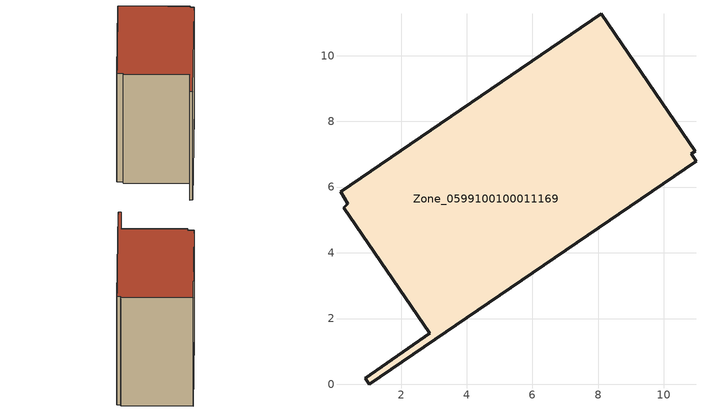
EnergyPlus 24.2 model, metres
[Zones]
Zone_0599100100011169
 floor ground (C_G): 8.09,11.27 10.95,7.09 10.84,7.01 10.98,6.79 1.04,0 0.91,0.18 2.87,1.55 0.25,5.38 0.39,5.5 0.16,5.86 z0
 wall outside (C_F): 2.87,1.55 0.91,0.18 1.04,0 10.98,6.79 10.84,7.01 10.95,7.09 8.09,11.27 0.16,5.86 0.39,5.5 0.25,5.38 2.87,1.55 z0:8.69
 roof outside (C_R): 8.09,11.27 0.16,5.86 0.39,5.5 0.25,5.38 2.87,1.55 0.91,0.18 1.04,0 10.98,6.79 10.84,7.01 10.95,7.09 z8.69
[BUILDING]
Pand.0599100100011169: North Axis=0; Terrain=City; Loads Convergence Tolerance Value=0.04; Temperature Convergence Tolerance Value=0.4; Solar Distribution=FullExterior; Maximum Number of Warmup Days=25; Minimum Number of Warmup Days=1
[Site:Location]
Rotterdam.The.Hague.AP_ZH_NLD Design_Conditions: Latitude=51.96; Longitude=4.45; Time Zone=1; Elevation=-4.5
[SITE:GROUNDTEMPERATURE:BUILDINGSURFACE]
18, 18, 18, 18, 18, 18, 18, 18, 18, 18, 18, 18
[MATERIAL] Thermal Absorptance=0.9; Solar Absorptance=0.7; Visible Absorptance=0.7
Name | Roughness | Thickness | Conductivity | Density | Specific Heat
G.TC.2015-2018 | MediumSmooth | 0.15 | 0.0428571 | 540 | 1210
F.TC.2015-2018 | Rough | 0.3 | 0.0666667 | 1920 | 840
R.TC.2015-2018 | MediumRough | 0.2 | 0.0333333 | 1500 | 1000
[CONSTRUCTION]
C_G: G.TC.2015-2018
C_F: F.TC.2015-2018
C_R: R.TC.2015-2018
[ZONE]
Zone_0599100100011169: Type=1; Multiplier=1; Ceiling Height=Autocalculate; Volume=Autocalculate; Floor Area=autocalculate; Part of Total Floor Area=Yes
[ZONEINFILTRATION:DESIGNFLOWRATE]
Infil_Zone_0599100100011169: Zone or ZoneList or Space or SpaceList=Zone_0599100100011169; Schedule=AlwaysOn; Design Flow Rate Calculation Method=Flow/Area; Flow Rate per Floor Area=0.0015; Constant Term Coefficient=1; Temperature Term Coefficient=0; Velocity Term Coefficient=0; Velocity Squared Term Coefficient=0
[HVACTEMPLATE:ZONE:IDEALLOADSAIRSYSTEM]
Zone_0599100100011169: Maximum Heating Supply Air Temperature=50; Minimum Cooling Supply Air Temperature=13; Maximum Heating Supply Air Humidity Ratio=0.0156; Minimum Cooling Supply Air Humidity Ratio=0.0077; Heating Limit=NoLimit; Cooling Limit=NoLimit; Dehumidification Control Type=ConstantSensibleHeatRatio; Cooling Sensible Heat Ratio=0.7; Dehumidification Setpoint=60; Humidification Control Type=None; Humidification Setpoint=30; Outdoor Air Method=None; Outdoor Air Flow Rate per Person=0.00944; Outdoor Air Flow Rate per Zone Floor Area=0; Outdoor Air Flow Rate per Zone=0; Demand Controlled Ventilation Type=None; Outdoor Air Economizer Type=NoEconomizer; Heat Recovery Type=None; Sensible Heat Recovery Effectiveness=0.7; Latent Heat Recovery Effectiveness=0.65
[ZONECONTROL:THERMOSTAT]
ThermostatControl_Zone_0599100100011169: Zone or ZoneList=Zone_0599100100011169; Control Type Schedule=DualSetpointControlType; Control 1=Thermostat_Zone_0599100100011169; Temperature Difference Between Cutout And Setpoint=0
[THERMOSTATSETPOINT:DUALSETPOINT]
Thermostat_Zone_0599100100011169: Heating Setpoint Temperature Schedule=HeatingSetpoint_Zone_0599100100011169; Cooling Setpoint Temperature Schedule=CoolingSetpoint_Zone_0599100100011169
[SCHEDULE:COMPACT]
HeatingSetpoint_Zone_0599100100011169: Through: 12/31, For: AllDays, Until: 24:00, 21
CoolingSetpoint_Zone_0599100100011169: Through: 12/31, For: AllDays, Until: 24:00, 24
DualSetpointControlType: Through: 12/31, For: AllDays, Until: 24:00, 4
AlwaysOn: Through: 12/31, For: AllDays, Until: 24:00, 1
